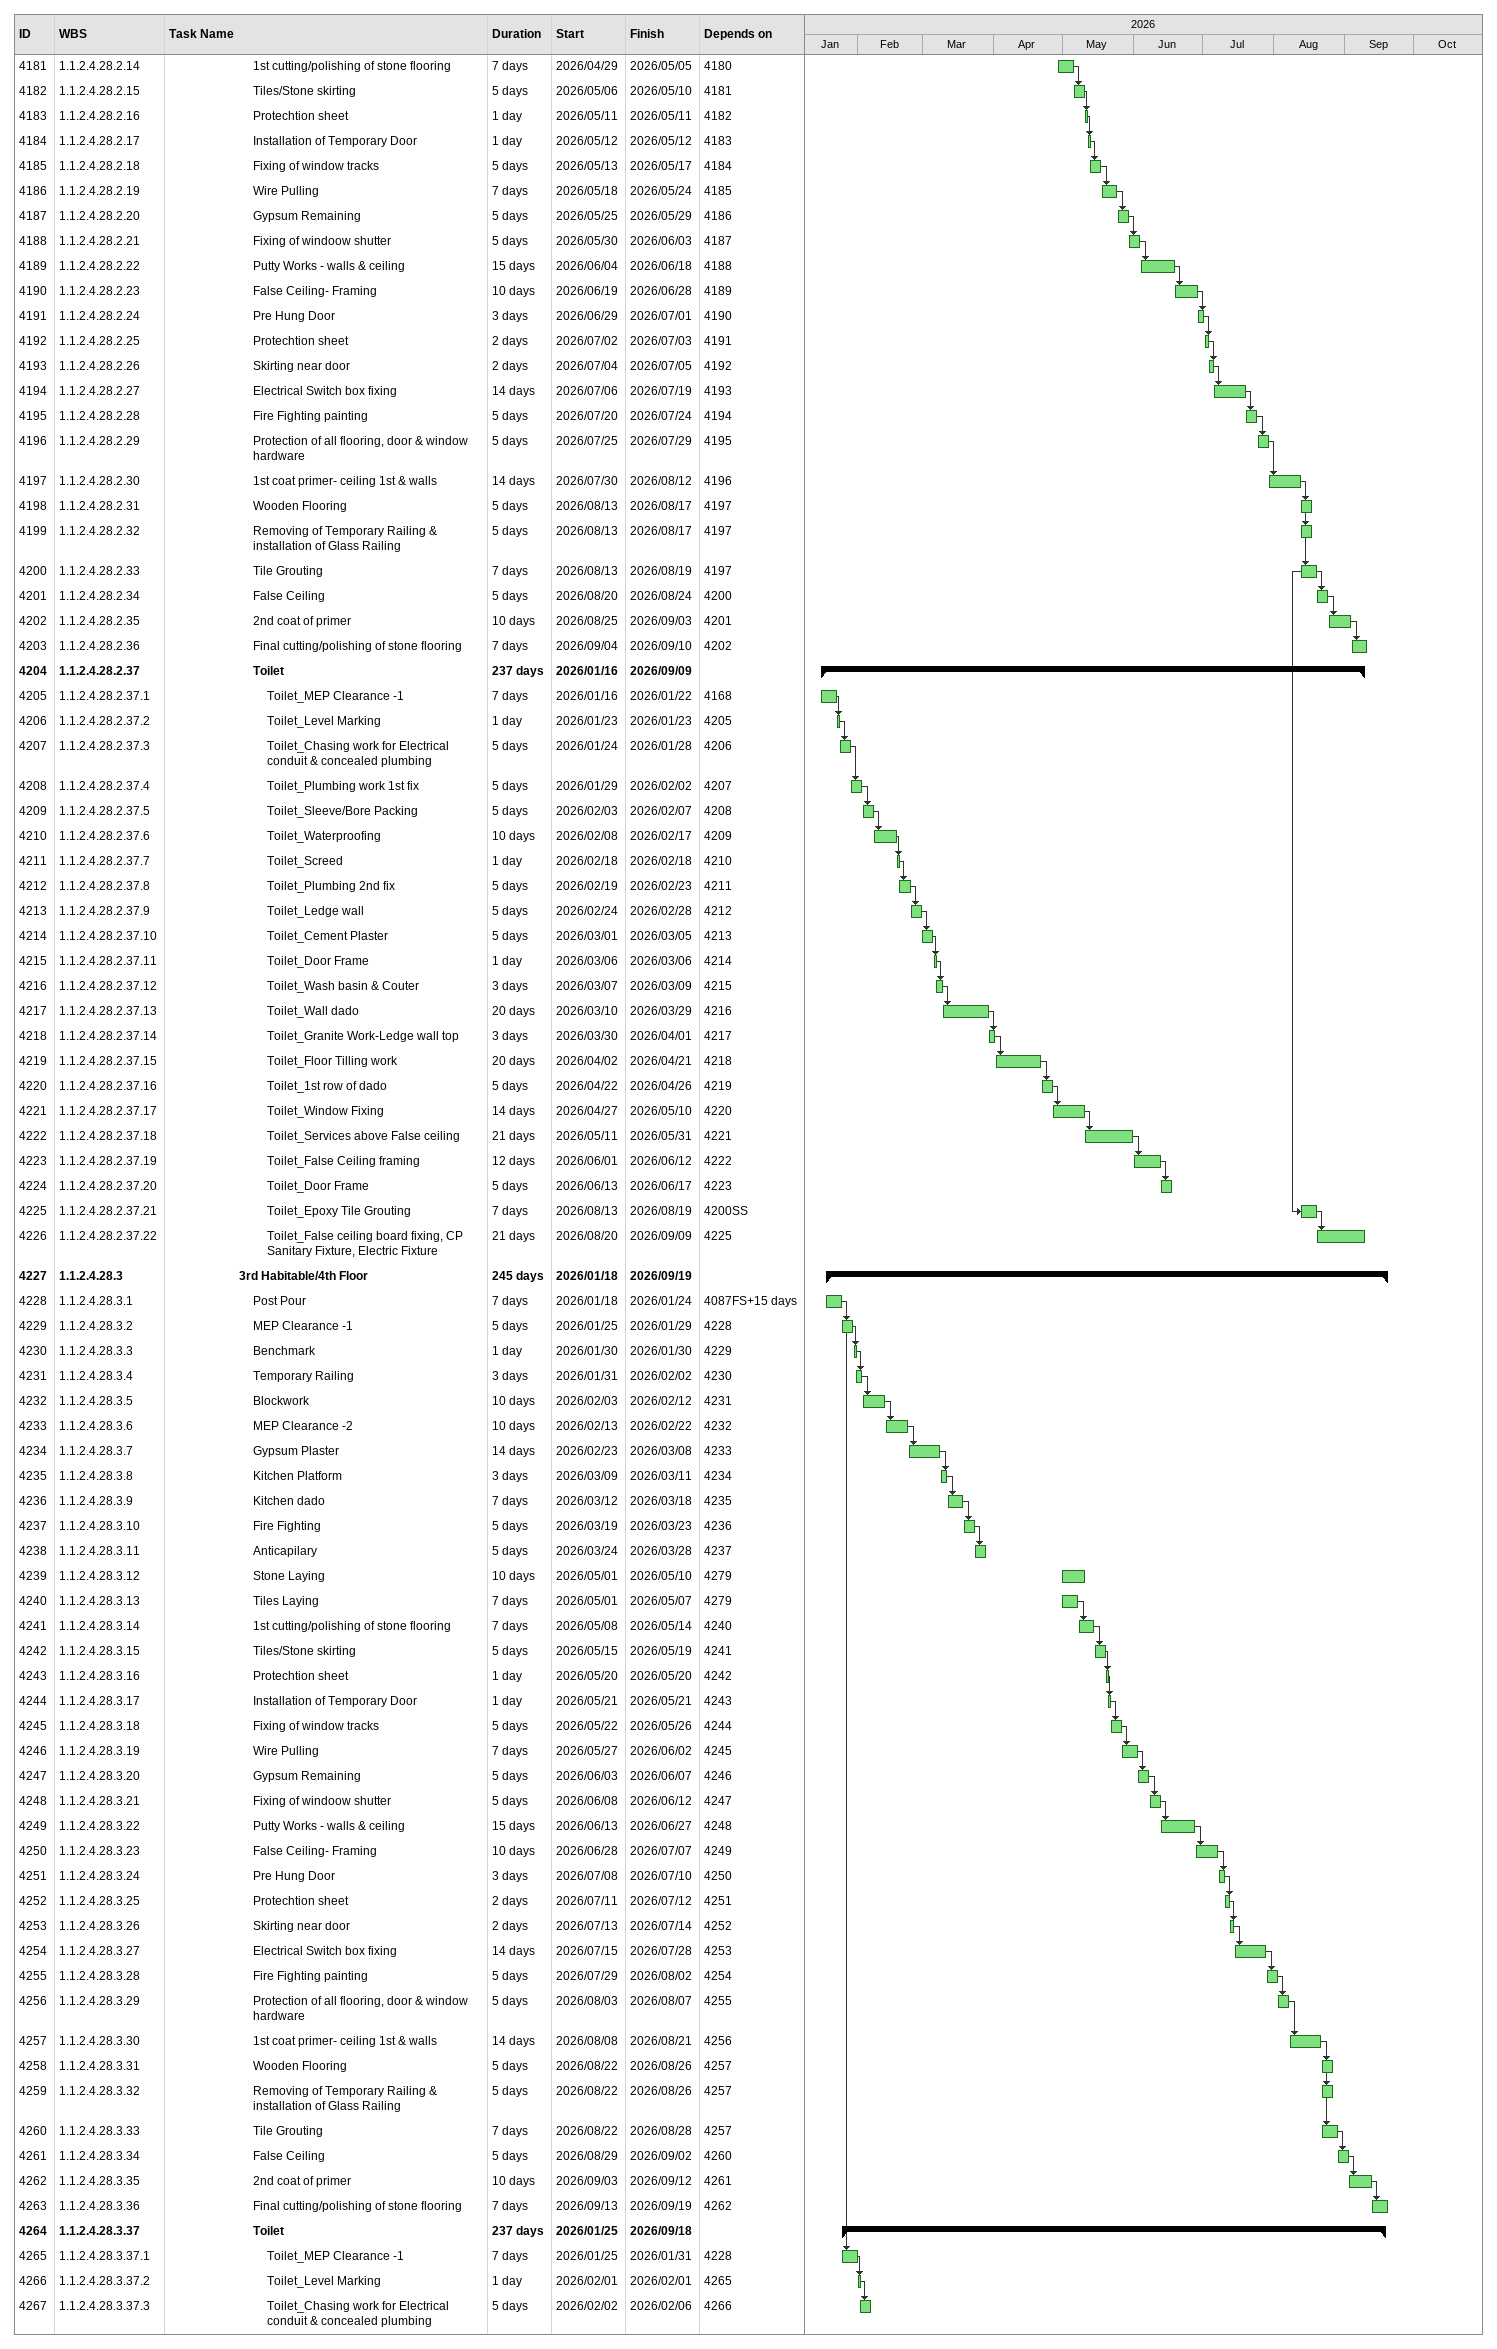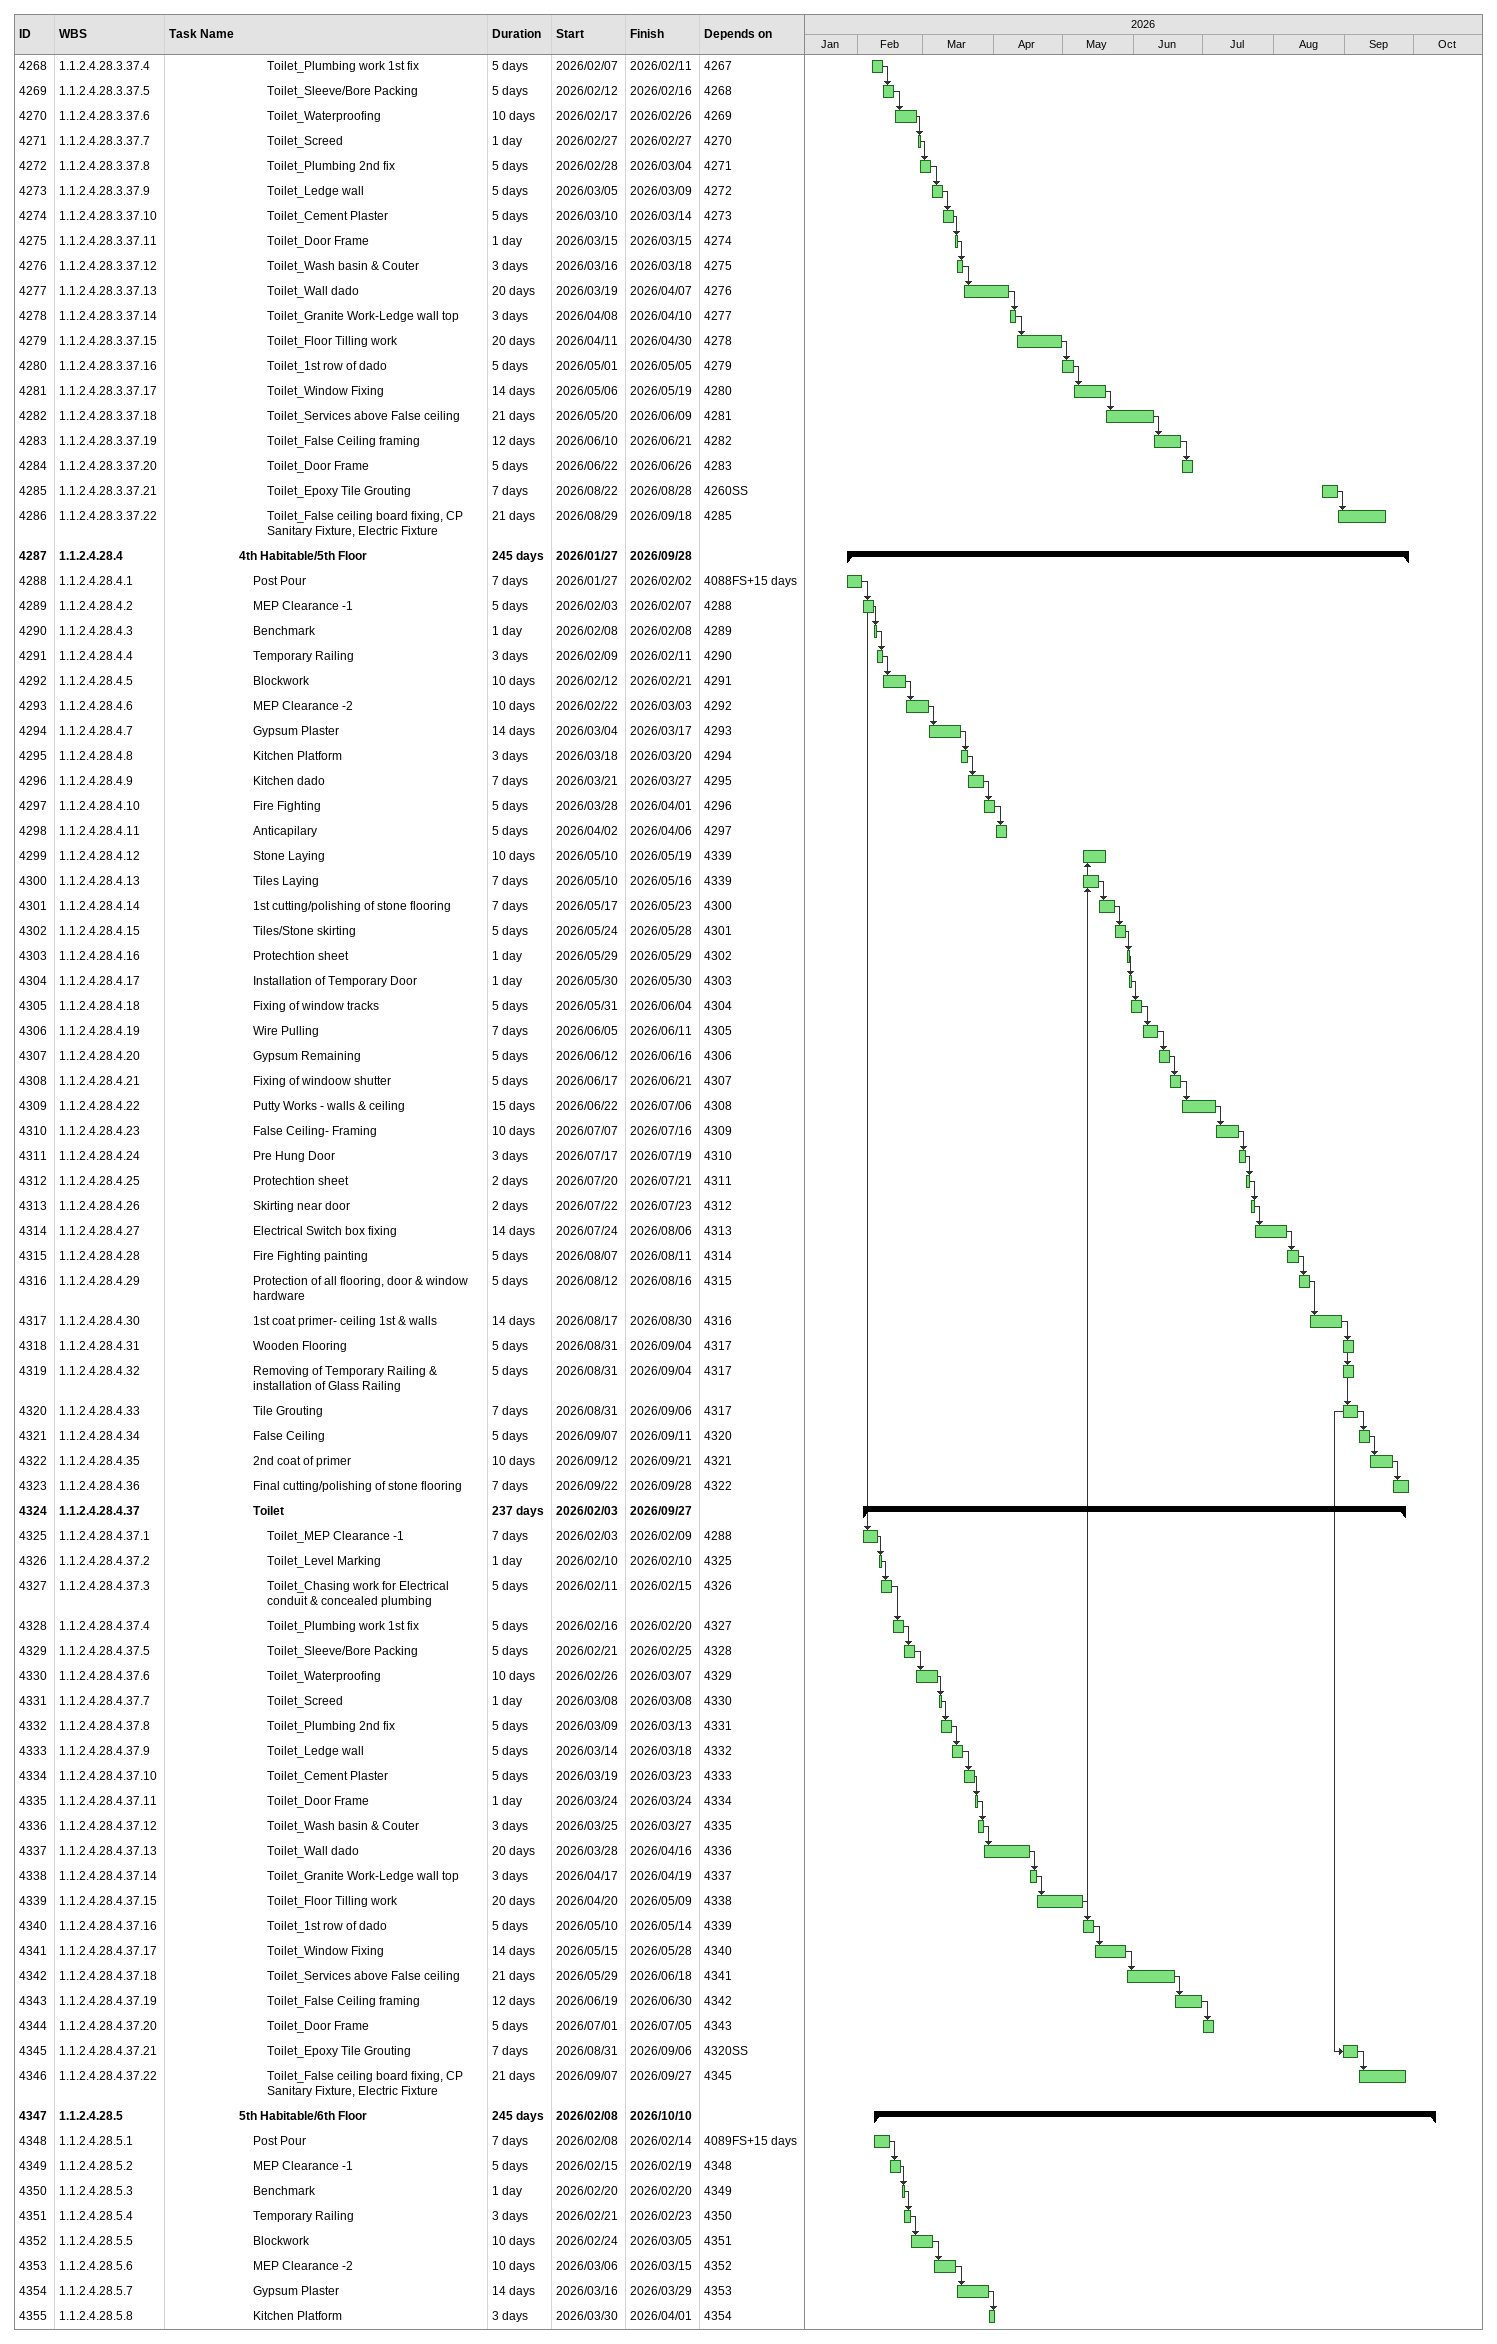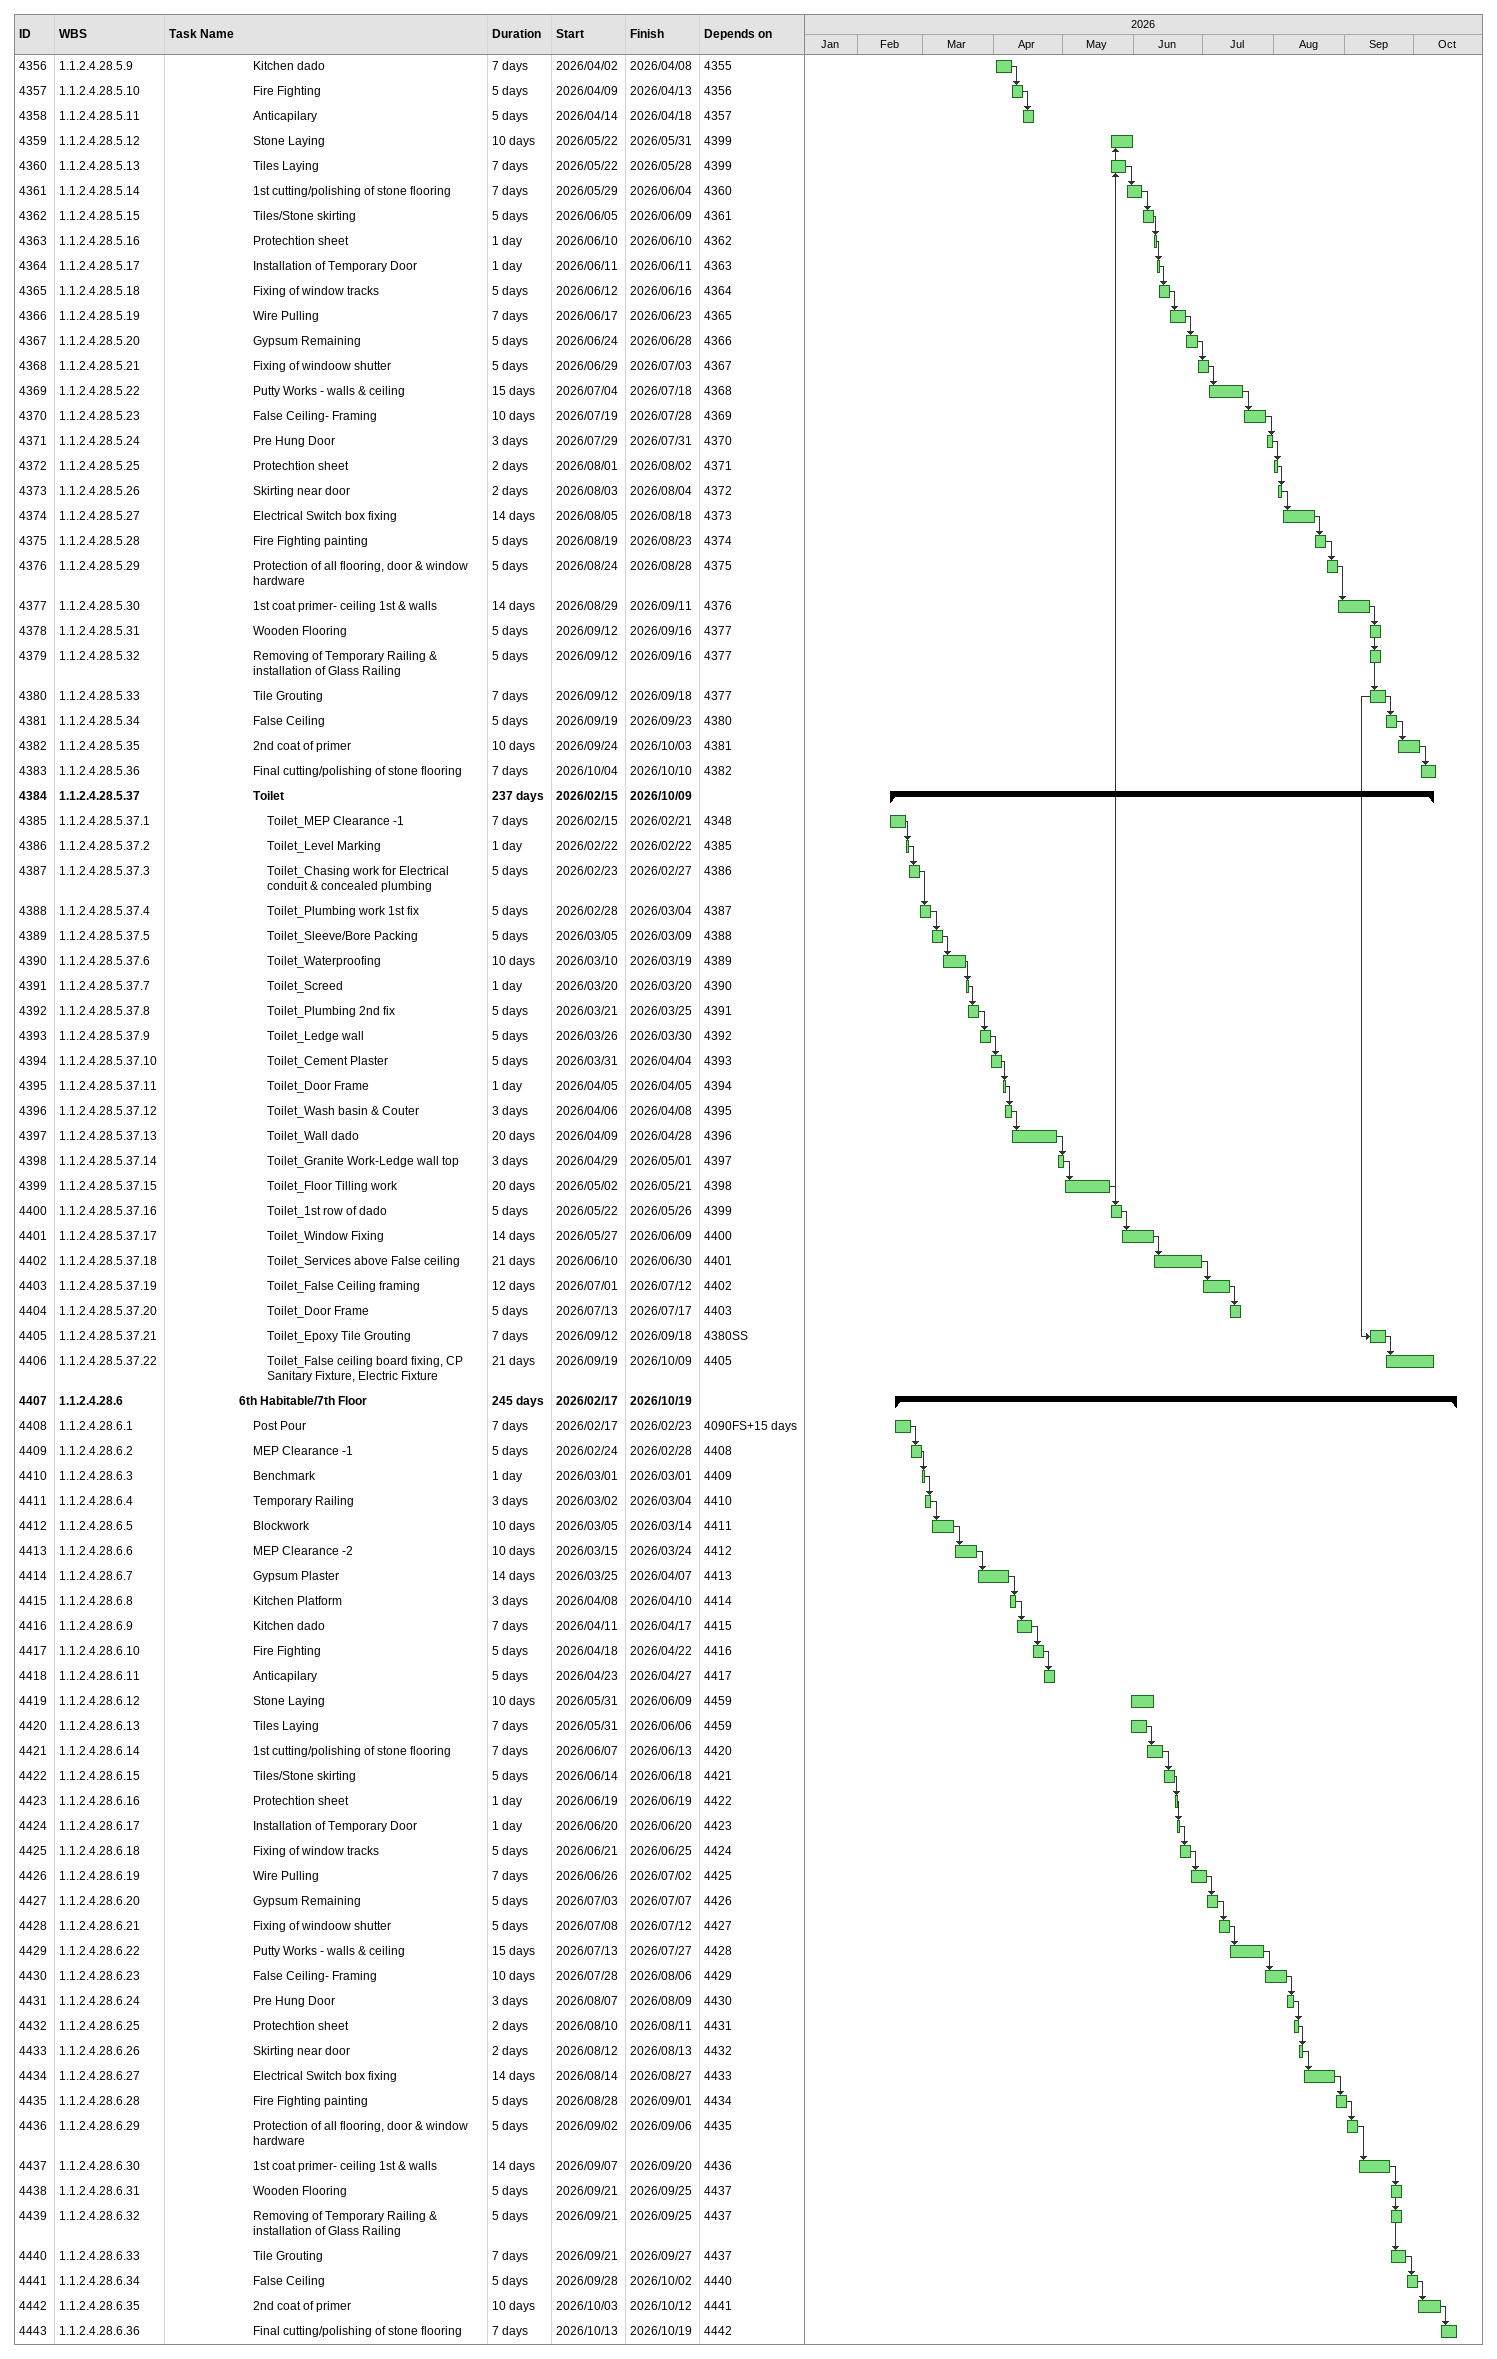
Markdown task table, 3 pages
| ID | WBS | Task | Duration | Start | Finish | Predecessors |
|---|---|---|---|---|---|---|
| 4181 | 1.1.2.4.28.2.14 | 1st cutting/polishing of stone flooring | 7d | 2026-04-29 | 2026-05-05 | 4180 |
| 4182 | 1.1.2.4.28.2.15 | Tiles/Stone skirting | 5d | 2026-05-06 | 2026-05-10 | 4181 |
| 4183 | 1.1.2.4.28.2.16 | Protechtion sheet | 1d | 2026-05-11 | 2026-05-11 | 4182 |
| 4184 | 1.1.2.4.28.2.17 | Installation of Temporary Door | 1d | 2026-05-12 | 2026-05-12 | 4183 |
| 4185 | 1.1.2.4.28.2.18 | Fixing of window tracks | 5d | 2026-05-13 | 2026-05-17 | 4184 |
| 4186 | 1.1.2.4.28.2.19 | Wire Pulling | 7d | 2026-05-18 | 2026-05-24 | 4185 |
| 4187 | 1.1.2.4.28.2.20 | Gypsum Remaining | 5d | 2026-05-25 | 2026-05-29 | 4186 |
| 4188 | 1.1.2.4.28.2.21 | Fixing of windoow shutter | 5d | 2026-05-30 | 2026-06-03 | 4187 |
| 4189 | 1.1.2.4.28.2.22 | Putty Works - walls & ceiling | 15d | 2026-06-04 | 2026-06-18 | 4188 |
| 4190 | 1.1.2.4.28.2.23 | False Ceiling- Framing | 10d | 2026-06-19 | 2026-06-28 | 4189 |
| 4191 | 1.1.2.4.28.2.24 | Pre Hung Door | 3d | 2026-06-29 | 2026-07-01 | 4190 |
| 4192 | 1.1.2.4.28.2.25 | Protechtion sheet | 2d | 2026-07-02 | 2026-07-03 | 4191 |
| 4193 | 1.1.2.4.28.2.26 | Skirting near door | 2d | 2026-07-04 | 2026-07-05 | 4192 |
| 4194 | 1.1.2.4.28.2.27 | Electrical Switch box fixing | 14d | 2026-07-06 | 2026-07-19 | 4193 |
| 4195 | 1.1.2.4.28.2.28 | Fire Fighting painting | 5d | 2026-07-20 | 2026-07-24 | 4194 |
| 4196 | 1.1.2.4.28.2.29 | Protection of all flooring, door & window hardware | 5d | 2026-07-25 | 2026-07-29 | 4195 |
| 4197 | 1.1.2.4.28.2.30 | 1st coat primer- ceiling 1st & walls | 14d | 2026-07-30 | 2026-08-12 | 4196 |
| 4198 | 1.1.2.4.28.2.31 | Wooden Flooring | 5d | 2026-08-13 | 2026-08-17 | 4197 |
| 4199 | 1.1.2.4.28.2.32 | Removing of Temporary Railing & installation of Glass Railing | 5d | 2026-08-13 | 2026-08-17 | 4197 |
| 4200 | 1.1.2.4.28.2.33 | Tile Grouting | 7d | 2026-08-13 | 2026-08-19 | 4197 |
| 4201 | 1.1.2.4.28.2.34 | False Ceiling | 5d | 2026-08-20 | 2026-08-24 | 4200 |
| 4202 | 1.1.2.4.28.2.35 | 2nd coat of primer | 10d | 2026-08-25 | 2026-09-03 | 4201 |
| 4203 | 1.1.2.4.28.2.36 | Final cutting/polishing of stone flooring | 7d | 2026-09-04 | 2026-09-10 | 4202 |
| 4204 | 1.1.2.4.28.2.37 | **Toilet** | 237d | 2026-01-16 | 2026-09-09 |  |
| 4205 | 1.1.2.4.28.2.37.1 | Toilet_MEP Clearance -1 | 7d | 2026-01-16 | 2026-01-22 | 4168 |
| 4206 | 1.1.2.4.28.2.37.2 | Toilet_Level Marking | 1d | 2026-01-23 | 2026-01-23 | 4205 |
| 4207 | 1.1.2.4.28.2.37.3 | Toilet_Chasing work for Electrical conduit & concealed plumbing | 5d | 2026-01-24 | 2026-01-28 | 4206 |
| 4208 | 1.1.2.4.28.2.37.4 | Toilet_Plumbing work 1st fix | 5d | 2026-01-29 | 2026-02-02 | 4207 |
| 4209 | 1.1.2.4.28.2.37.5 | Toilet_Sleeve/Bore Packing | 5d | 2026-02-03 | 2026-02-07 | 4208 |
| 4210 | 1.1.2.4.28.2.37.6 | Toilet_Waterproofing | 10d | 2026-02-08 | 2026-02-17 | 4209 |
| 4211 | 1.1.2.4.28.2.37.7 | Toilet_Screed | 1d | 2026-02-18 | 2026-02-18 | 4210 |
| 4212 | 1.1.2.4.28.2.37.8 | Toilet_Plumbing 2nd fix | 5d | 2026-02-19 | 2026-02-23 | 4211 |
| 4213 | 1.1.2.4.28.2.37.9 | Toilet_Ledge wall | 5d | 2026-02-24 | 2026-02-28 | 4212 |
| 4214 | 1.1.2.4.28.2.37.10 | Toilet_Cement Plaster | 5d | 2026-03-01 | 2026-03-05 | 4213 |
| 4215 | 1.1.2.4.28.2.37.11 | Toilet_Door Frame | 1d | 2026-03-06 | 2026-03-06 | 4214 |
| 4216 | 1.1.2.4.28.2.37.12 | Toilet_Wash basin & Couter | 3d | 2026-03-07 | 2026-03-09 | 4215 |
| 4217 | 1.1.2.4.28.2.37.13 | Toilet_Wall dado | 20d | 2026-03-10 | 2026-03-29 | 4216 |
| 4218 | 1.1.2.4.28.2.37.14 | Toilet_Granite Work-Ledge wall top | 3d | 2026-03-30 | 2026-04-01 | 4217 |
| 4219 | 1.1.2.4.28.2.37.15 | Toilet_Floor Tilling work | 20d | 2026-04-02 | 2026-04-21 | 4218 |
| 4220 | 1.1.2.4.28.2.37.16 | Toilet_1st row of dado | 5d | 2026-04-22 | 2026-04-26 | 4219 |
| 4221 | 1.1.2.4.28.2.37.17 | Toilet_Window Fixing | 14d | 2026-04-27 | 2026-05-10 | 4220 |
| 4222 | 1.1.2.4.28.2.37.18 | Toilet_Services above False ceiling | 21d | 2026-05-11 | 2026-05-31 | 4221 |
| 4223 | 1.1.2.4.28.2.37.19 | Toilet_False Ceiling framing | 12d | 2026-06-01 | 2026-06-12 | 4222 |
| 4224 | 1.1.2.4.28.2.37.20 | Toilet_Door Frame | 5d | 2026-06-13 | 2026-06-17 | 4223 |
| 4225 | 1.1.2.4.28.2.37.21 | Toilet_Epoxy Tile Grouting | 7d | 2026-08-13 | 2026-08-19 | 4200SS |
| 4226 | 1.1.2.4.28.2.37.22 | Toilet_False ceiling board fixing, CP Sanitary Fixture, Electric Fixture | 21d | 2026-08-20 | 2026-09-09 | 4225 |
| 4227 | 1.1.2.4.28.3 | **3rd Habitable/4th Floor** | 245d | 2026-01-18 | 2026-09-19 |  |
| 4228 | 1.1.2.4.28.3.1 | Post Pour | 7d | 2026-01-18 | 2026-01-24 | 4087FS+15d |
| 4229 | 1.1.2.4.28.3.2 | MEP Clearance -1 | 5d | 2026-01-25 | 2026-01-29 | 4228 |
| 4230 | 1.1.2.4.28.3.3 | Benchmark | 1d | 2026-01-30 | 2026-01-30 | 4229 |
| 4231 | 1.1.2.4.28.3.4 | Temporary Railing | 3d | 2026-01-31 | 2026-02-02 | 4230 |
| 4232 | 1.1.2.4.28.3.5 | Blockwork | 10d | 2026-02-03 | 2026-02-12 | 4231 |
| 4233 | 1.1.2.4.28.3.6 | MEP Clearance -2 | 10d | 2026-02-13 | 2026-02-22 | 4232 |
| 4234 | 1.1.2.4.28.3.7 | Gypsum Plaster | 14d | 2026-02-23 | 2026-03-08 | 4233 |
| 4235 | 1.1.2.4.28.3.8 | Kitchen Platform | 3d | 2026-03-09 | 2026-03-11 | 4234 |
| 4236 | 1.1.2.4.28.3.9 | Kitchen dado | 7d | 2026-03-12 | 2026-03-18 | 4235 |
| 4237 | 1.1.2.4.28.3.10 | Fire Fighting | 5d | 2026-03-19 | 2026-03-23 | 4236 |
| 4238 | 1.1.2.4.28.3.11 | Anticapilary | 5d | 2026-03-24 | 2026-03-28 | 4237 |
| 4239 | 1.1.2.4.28.3.12 | Stone Laying | 10d | 2026-05-01 | 2026-05-10 | 4279 |
| 4240 | 1.1.2.4.28.3.13 | Tiles Laying | 7d | 2026-05-01 | 2026-05-07 | 4279 |
| 4241 | 1.1.2.4.28.3.14 | 1st cutting/polishing of stone flooring | 7d | 2026-05-08 | 2026-05-14 | 4240 |
| 4242 | 1.1.2.4.28.3.15 | Tiles/Stone skirting | 5d | 2026-05-15 | 2026-05-19 | 4241 |
| 4243 | 1.1.2.4.28.3.16 | Protechtion sheet | 1d | 2026-05-20 | 2026-05-20 | 4242 |
| 4244 | 1.1.2.4.28.3.17 | Installation of Temporary Door | 1d | 2026-05-21 | 2026-05-21 | 4243 |
| 4245 | 1.1.2.4.28.3.18 | Fixing of window tracks | 5d | 2026-05-22 | 2026-05-26 | 4244 |
| 4246 | 1.1.2.4.28.3.19 | Wire Pulling | 7d | 2026-05-27 | 2026-06-02 | 4245 |
| 4247 | 1.1.2.4.28.3.20 | Gypsum Remaining | 5d | 2026-06-03 | 2026-06-07 | 4246 |
| 4248 | 1.1.2.4.28.3.21 | Fixing of windoow shutter | 5d | 2026-06-08 | 2026-06-12 | 4247 |
| 4249 | 1.1.2.4.28.3.22 | Putty Works - walls & ceiling | 15d | 2026-06-13 | 2026-06-27 | 4248 |
| 4250 | 1.1.2.4.28.3.23 | False Ceiling- Framing | 10d | 2026-06-28 | 2026-07-07 | 4249 |
| 4251 | 1.1.2.4.28.3.24 | Pre Hung Door | 3d | 2026-07-08 | 2026-07-10 | 4250 |
| 4252 | 1.1.2.4.28.3.25 | Protechtion sheet | 2d | 2026-07-11 | 2026-07-12 | 4251 |
| 4253 | 1.1.2.4.28.3.26 | Skirting near door | 2d | 2026-07-13 | 2026-07-14 | 4252 |
| 4254 | 1.1.2.4.28.3.27 | Electrical Switch box fixing | 14d | 2026-07-15 | 2026-07-28 | 4253 |
| 4255 | 1.1.2.4.28.3.28 | Fire Fighting painting | 5d | 2026-07-29 | 2026-08-02 | 4254 |
| 4256 | 1.1.2.4.28.3.29 | Protection of all flooring, door & window hardware | 5d | 2026-08-03 | 2026-08-07 | 4255 |
| 4257 | 1.1.2.4.28.3.30 | 1st coat primer- ceiling 1st & walls | 14d | 2026-08-08 | 2026-08-21 | 4256 |
| 4258 | 1.1.2.4.28.3.31 | Wooden Flooring | 5d | 2026-08-22 | 2026-08-26 | 4257 |
| 4259 | 1.1.2.4.28.3.32 | Removing of Temporary Railing & installation of Glass Railing | 5d | 2026-08-22 | 2026-08-26 | 4257 |
| 4260 | 1.1.2.4.28.3.33 | Tile Grouting | 7d | 2026-08-22 | 2026-08-28 | 4257 |
| 4261 | 1.1.2.4.28.3.34 | False Ceiling | 5d | 2026-08-29 | 2026-09-02 | 4260 |
| 4262 | 1.1.2.4.28.3.35 | 2nd coat of primer | 10d | 2026-09-03 | 2026-09-12 | 4261 |
| 4263 | 1.1.2.4.28.3.36 | Final cutting/polishing of stone flooring | 7d | 2026-09-13 | 2026-09-19 | 4262 |
| 4264 | 1.1.2.4.28.3.37 | **Toilet** | 237d | 2026-01-25 | 2026-09-18 |  |
| 4265 | 1.1.2.4.28.3.37.1 | Toilet_MEP Clearance -1 | 7d | 2026-01-25 | 2026-01-31 | 4228 |
| 4266 | 1.1.2.4.28.3.37.2 | Toilet_Level Marking | 1d | 2026-02-01 | 2026-02-01 | 4265 |
| 4267 | 1.1.2.4.28.3.37.3 | Toilet_Chasing work for Electrical conduit & concealed plumbing | 5d | 2026-02-02 | 2026-02-06 | 4266 |
| 4268 | 1.1.2.4.28.3.37.4 | Toilet_Plumbing work 1st fix | 5d | 2026-02-07 | 2026-02-11 | 4267 |
| 4269 | 1.1.2.4.28.3.37.5 | Toilet_Sleeve/Bore Packing | 5d | 2026-02-12 | 2026-02-16 | 4268 |
| 4270 | 1.1.2.4.28.3.37.6 | Toilet_Waterproofing | 10d | 2026-02-17 | 2026-02-26 | 4269 |
| 4271 | 1.1.2.4.28.3.37.7 | Toilet_Screed | 1d | 2026-02-27 | 2026-02-27 | 4270 |
| 4272 | 1.1.2.4.28.3.37.8 | Toilet_Plumbing 2nd fix | 5d | 2026-02-28 | 2026-03-04 | 4271 |
| 4273 | 1.1.2.4.28.3.37.9 | Toilet_Ledge wall | 5d | 2026-03-05 | 2026-03-09 | 4272 |
| 4274 | 1.1.2.4.28.3.37.10 | Toilet_Cement Plaster | 5d | 2026-03-10 | 2026-03-14 | 4273 |
| 4275 | 1.1.2.4.28.3.37.11 | Toilet_Door Frame | 1d | 2026-03-15 | 2026-03-15 | 4274 |
| 4276 | 1.1.2.4.28.3.37.12 | Toilet_Wash basin & Couter | 3d | 2026-03-16 | 2026-03-18 | 4275 |
| 4277 | 1.1.2.4.28.3.37.13 | Toilet_Wall dado | 20d | 2026-03-19 | 2026-04-07 | 4276 |
| 4278 | 1.1.2.4.28.3.37.14 | Toilet_Granite Work-Ledge wall top | 3d | 2026-04-08 | 2026-04-10 | 4277 |
| 4279 | 1.1.2.4.28.3.37.15 | Toilet_Floor Tilling work | 20d | 2026-04-11 | 2026-04-30 | 4278 |
| 4280 | 1.1.2.4.28.3.37.16 | Toilet_1st row of dado | 5d | 2026-05-01 | 2026-05-05 | 4279 |
| 4281 | 1.1.2.4.28.3.37.17 | Toilet_Window Fixing | 14d | 2026-05-06 | 2026-05-19 | 4280 |
| 4282 | 1.1.2.4.28.3.37.18 | Toilet_Services above False ceiling | 21d | 2026-05-20 | 2026-06-09 | 4281 |
| 4283 | 1.1.2.4.28.3.37.19 | Toilet_False Ceiling framing | 12d | 2026-06-10 | 2026-06-21 | 4282 |
| 4284 | 1.1.2.4.28.3.37.20 | Toilet_Door Frame | 5d | 2026-06-22 | 2026-06-26 | 4283 |
| 4285 | 1.1.2.4.28.3.37.21 | Toilet_Epoxy Tile Grouting | 7d | 2026-08-22 | 2026-08-28 | 4260SS |
| 4286 | 1.1.2.4.28.3.37.22 | Toilet_False ceiling board fixing, CP Sanitary Fixture, Electric Fixture | 21d | 2026-08-29 | 2026-09-18 | 4285 |
| 4287 | 1.1.2.4.28.4 | **4th Habitable/5th Floor** | 245d | 2026-01-27 | 2026-09-28 |  |
| 4288 | 1.1.2.4.28.4.1 | Post Pour | 7d | 2026-01-27 | 2026-02-02 | 4088FS+15d |
| 4289 | 1.1.2.4.28.4.2 | MEP Clearance -1 | 5d | 2026-02-03 | 2026-02-07 | 4288 |
| 4290 | 1.1.2.4.28.4.3 | Benchmark | 1d | 2026-02-08 | 2026-02-08 | 4289 |
| 4291 | 1.1.2.4.28.4.4 | Temporary Railing | 3d | 2026-02-09 | 2026-02-11 | 4290 |
| 4292 | 1.1.2.4.28.4.5 | Blockwork | 10d | 2026-02-12 | 2026-02-21 | 4291 |
| 4293 | 1.1.2.4.28.4.6 | MEP Clearance -2 | 10d | 2026-02-22 | 2026-03-03 | 4292 |
| 4294 | 1.1.2.4.28.4.7 | Gypsum Plaster | 14d | 2026-03-04 | 2026-03-17 | 4293 |
| 4295 | 1.1.2.4.28.4.8 | Kitchen Platform | 3d | 2026-03-18 | 2026-03-20 | 4294 |
| 4296 | 1.1.2.4.28.4.9 | Kitchen dado | 7d | 2026-03-21 | 2026-03-27 | 4295 |
| 4297 | 1.1.2.4.28.4.10 | Fire Fighting | 5d | 2026-03-28 | 2026-04-01 | 4296 |
| 4298 | 1.1.2.4.28.4.11 | Anticapilary | 5d | 2026-04-02 | 2026-04-06 | 4297 |
| 4299 | 1.1.2.4.28.4.12 | Stone Laying | 10d | 2026-05-10 | 2026-05-19 | 4339 |
| 4300 | 1.1.2.4.28.4.13 | Tiles Laying | 7d | 2026-05-10 | 2026-05-16 | 4339 |
| 4301 | 1.1.2.4.28.4.14 | 1st cutting/polishing of stone flooring | 7d | 2026-05-17 | 2026-05-23 | 4300 |
| 4302 | 1.1.2.4.28.4.15 | Tiles/Stone skirting | 5d | 2026-05-24 | 2026-05-28 | 4301 |
| 4303 | 1.1.2.4.28.4.16 | Protechtion sheet | 1d | 2026-05-29 | 2026-05-29 | 4302 |
| 4304 | 1.1.2.4.28.4.17 | Installation of Temporary Door | 1d | 2026-05-30 | 2026-05-30 | 4303 |
| 4305 | 1.1.2.4.28.4.18 | Fixing of window tracks | 5d | 2026-05-31 | 2026-06-04 | 4304 |
| 4306 | 1.1.2.4.28.4.19 | Wire Pulling | 7d | 2026-06-05 | 2026-06-11 | 4305 |
| 4307 | 1.1.2.4.28.4.20 | Gypsum Remaining | 5d | 2026-06-12 | 2026-06-16 | 4306 |
| 4308 | 1.1.2.4.28.4.21 | Fixing of windoow shutter | 5d | 2026-06-17 | 2026-06-21 | 4307 |
| 4309 | 1.1.2.4.28.4.22 | Putty Works - walls & ceiling | 15d | 2026-06-22 | 2026-07-06 | 4308 |
| 4310 | 1.1.2.4.28.4.23 | False Ceiling- Framing | 10d | 2026-07-07 | 2026-07-16 | 4309 |
| 4311 | 1.1.2.4.28.4.24 | Pre Hung Door | 3d | 2026-07-17 | 2026-07-19 | 4310 |
| 4312 | 1.1.2.4.28.4.25 | Protechtion sheet | 2d | 2026-07-20 | 2026-07-21 | 4311 |
| 4313 | 1.1.2.4.28.4.26 | Skirting near door | 2d | 2026-07-22 | 2026-07-23 | 4312 |
| 4314 | 1.1.2.4.28.4.27 | Electrical Switch box fixing | 14d | 2026-07-24 | 2026-08-06 | 4313 |
| 4315 | 1.1.2.4.28.4.28 | Fire Fighting painting | 5d | 2026-08-07 | 2026-08-11 | 4314 |
| 4316 | 1.1.2.4.28.4.29 | Protection of all flooring, door & window hardware | 5d | 2026-08-12 | 2026-08-16 | 4315 |
| 4317 | 1.1.2.4.28.4.30 | 1st coat primer- ceiling 1st & walls | 14d | 2026-08-17 | 2026-08-30 | 4316 |
| 4318 | 1.1.2.4.28.4.31 | Wooden Flooring | 5d | 2026-08-31 | 2026-09-04 | 4317 |
| 4319 | 1.1.2.4.28.4.32 | Removing of Temporary Railing & installation of Glass Railing | 5d | 2026-08-31 | 2026-09-04 | 4317 |
| 4320 | 1.1.2.4.28.4.33 | Tile Grouting | 7d | 2026-08-31 | 2026-09-06 | 4317 |
| 4321 | 1.1.2.4.28.4.34 | False Ceiling | 5d | 2026-09-07 | 2026-09-11 | 4320 |
| 4322 | 1.1.2.4.28.4.35 | 2nd coat of primer | 10d | 2026-09-12 | 2026-09-21 | 4321 |
| 4323 | 1.1.2.4.28.4.36 | Final cutting/polishing of stone flooring | 7d | 2026-09-22 | 2026-09-28 | 4322 |
| 4324 | 1.1.2.4.28.4.37 | **Toilet** | 237d | 2026-02-03 | 2026-09-27 |  |
| 4325 | 1.1.2.4.28.4.37.1 | Toilet_MEP Clearance -1 | 7d | 2026-02-03 | 2026-02-09 | 4288 |
| 4326 | 1.1.2.4.28.4.37.2 | Toilet_Level Marking | 1d | 2026-02-10 | 2026-02-10 | 4325 |
| 4327 | 1.1.2.4.28.4.37.3 | Toilet_Chasing work for Electrical conduit & concealed plumbing | 5d | 2026-02-11 | 2026-02-15 | 4326 |
| 4328 | 1.1.2.4.28.4.37.4 | Toilet_Plumbing work 1st fix | 5d | 2026-02-16 | 2026-02-20 | 4327 |
| 4329 | 1.1.2.4.28.4.37.5 | Toilet_Sleeve/Bore Packing | 5d | 2026-02-21 | 2026-02-25 | 4328 |
| 4330 | 1.1.2.4.28.4.37.6 | Toilet_Waterproofing | 10d | 2026-02-26 | 2026-03-07 | 4329 |
| 4331 | 1.1.2.4.28.4.37.7 | Toilet_Screed | 1d | 2026-03-08 | 2026-03-08 | 4330 |
| 4332 | 1.1.2.4.28.4.37.8 | Toilet_Plumbing 2nd fix | 5d | 2026-03-09 | 2026-03-13 | 4331 |
| 4333 | 1.1.2.4.28.4.37.9 | Toilet_Ledge wall | 5d | 2026-03-14 | 2026-03-18 | 4332 |
| 4334 | 1.1.2.4.28.4.37.10 | Toilet_Cement Plaster | 5d | 2026-03-19 | 2026-03-23 | 4333 |
| 4335 | 1.1.2.4.28.4.37.11 | Toilet_Door Frame | 1d | 2026-03-24 | 2026-03-24 | 4334 |
| 4336 | 1.1.2.4.28.4.37.12 | Toilet_Wash basin & Couter | 3d | 2026-03-25 | 2026-03-27 | 4335 |
| 4337 | 1.1.2.4.28.4.37.13 | Toilet_Wall dado | 20d | 2026-03-28 | 2026-04-16 | 4336 |
| 4338 | 1.1.2.4.28.4.37.14 | Toilet_Granite Work-Ledge wall top | 3d | 2026-04-17 | 2026-04-19 | 4337 |
| 4339 | 1.1.2.4.28.4.37.15 | Toilet_Floor Tilling work | 20d | 2026-04-20 | 2026-05-09 | 4338 |
| 4340 | 1.1.2.4.28.4.37.16 | Toilet_1st row of dado | 5d | 2026-05-10 | 2026-05-14 | 4339 |
| 4341 | 1.1.2.4.28.4.37.17 | Toilet_Window Fixing | 14d | 2026-05-15 | 2026-05-28 | 4340 |
| 4342 | 1.1.2.4.28.4.37.18 | Toilet_Services above False ceiling | 21d | 2026-05-29 | 2026-06-18 | 4341 |
| 4343 | 1.1.2.4.28.4.37.19 | Toilet_False Ceiling framing | 12d | 2026-06-19 | 2026-06-30 | 4342 |
| 4344 | 1.1.2.4.28.4.37.20 | Toilet_Door Frame | 5d | 2026-07-01 | 2026-07-05 | 4343 |
| 4345 | 1.1.2.4.28.4.37.21 | Toilet_Epoxy Tile Grouting | 7d | 2026-08-31 | 2026-09-06 | 4320SS |
| 4346 | 1.1.2.4.28.4.37.22 | Toilet_False ceiling board fixing, CP Sanitary Fixture, Electric Fixture | 21d | 2026-09-07 | 2026-09-27 | 4345 |
| 4347 | 1.1.2.4.28.5 | **5th Habitable/6th Floor** | 245d | 2026-02-08 | 2026-10-10 |  |
| 4348 | 1.1.2.4.28.5.1 | Post Pour | 7d | 2026-02-08 | 2026-02-14 | 4089FS+15d |
| 4349 | 1.1.2.4.28.5.2 | MEP Clearance -1 | 5d | 2026-02-15 | 2026-02-19 | 4348 |
| 4350 | 1.1.2.4.28.5.3 | Benchmark | 1d | 2026-02-20 | 2026-02-20 | 4349 |
| 4351 | 1.1.2.4.28.5.4 | Temporary Railing | 3d | 2026-02-21 | 2026-02-23 | 4350 |
| 4352 | 1.1.2.4.28.5.5 | Blockwork | 10d | 2026-02-24 | 2026-03-05 | 4351 |
| 4353 | 1.1.2.4.28.5.6 | MEP Clearance -2 | 10d | 2026-03-06 | 2026-03-15 | 4352 |
| 4354 | 1.1.2.4.28.5.7 | Gypsum Plaster | 14d | 2026-03-16 | 2026-03-29 | 4353 |
| 4355 | 1.1.2.4.28.5.8 | Kitchen Platform | 3d | 2026-03-30 | 2026-04-01 | 4354 |
| 4356 | 1.1.2.4.28.5.9 | Kitchen dado | 7d | 2026-04-02 | 2026-04-08 | 4355 |
| 4357 | 1.1.2.4.28.5.10 | Fire Fighting | 5d | 2026-04-09 | 2026-04-13 | 4356 |
| 4358 | 1.1.2.4.28.5.11 | Anticapilary | 5d | 2026-04-14 | 2026-04-18 | 4357 |
| 4359 | 1.1.2.4.28.5.12 | Stone Laying | 10d | 2026-05-22 | 2026-05-31 | 4399 |
| 4360 | 1.1.2.4.28.5.13 | Tiles Laying | 7d | 2026-05-22 | 2026-05-28 | 4399 |
| 4361 | 1.1.2.4.28.5.14 | 1st cutting/polishing of stone flooring | 7d | 2026-05-29 | 2026-06-04 | 4360 |
| 4362 | 1.1.2.4.28.5.15 | Tiles/Stone skirting | 5d | 2026-06-05 | 2026-06-09 | 4361 |
| 4363 | 1.1.2.4.28.5.16 | Protechtion sheet | 1d | 2026-06-10 | 2026-06-10 | 4362 |
| 4364 | 1.1.2.4.28.5.17 | Installation of Temporary Door | 1d | 2026-06-11 | 2026-06-11 | 4363 |
| 4365 | 1.1.2.4.28.5.18 | Fixing of window tracks | 5d | 2026-06-12 | 2026-06-16 | 4364 |
| 4366 | 1.1.2.4.28.5.19 | Wire Pulling | 7d | 2026-06-17 | 2026-06-23 | 4365 |
| 4367 | 1.1.2.4.28.5.20 | Gypsum Remaining | 5d | 2026-06-24 | 2026-06-28 | 4366 |
| 4368 | 1.1.2.4.28.5.21 | Fixing of windoow shutter | 5d | 2026-06-29 | 2026-07-03 | 4367 |
| 4369 | 1.1.2.4.28.5.22 | Putty Works - walls & ceiling | 15d | 2026-07-04 | 2026-07-18 | 4368 |
| 4370 | 1.1.2.4.28.5.23 | False Ceiling- Framing | 10d | 2026-07-19 | 2026-07-28 | 4369 |
| 4371 | 1.1.2.4.28.5.24 | Pre Hung Door | 3d | 2026-07-29 | 2026-07-31 | 4370 |
| 4372 | 1.1.2.4.28.5.25 | Protechtion sheet | 2d | 2026-08-01 | 2026-08-02 | 4371 |
| 4373 | 1.1.2.4.28.5.26 | Skirting near door | 2d | 2026-08-03 | 2026-08-04 | 4372 |
| 4374 | 1.1.2.4.28.5.27 | Electrical Switch box fixing | 14d | 2026-08-05 | 2026-08-18 | 4373 |
| 4375 | 1.1.2.4.28.5.28 | Fire Fighting painting | 5d | 2026-08-19 | 2026-08-23 | 4374 |
| 4376 | 1.1.2.4.28.5.29 | Protection of all flooring, door & window hardware | 5d | 2026-08-24 | 2026-08-28 | 4375 |
| 4377 | 1.1.2.4.28.5.30 | 1st coat primer- ceiling 1st & walls | 14d | 2026-08-29 | 2026-09-11 | 4376 |
| 4378 | 1.1.2.4.28.5.31 | Wooden Flooring | 5d | 2026-09-12 | 2026-09-16 | 4377 |
| 4379 | 1.1.2.4.28.5.32 | Removing of Temporary Railing & installation of Glass Railing | 5d | 2026-09-12 | 2026-09-16 | 4377 |
| 4380 | 1.1.2.4.28.5.33 | Tile Grouting | 7d | 2026-09-12 | 2026-09-18 | 4377 |
| 4381 | 1.1.2.4.28.5.34 | False Ceiling | 5d | 2026-09-19 | 2026-09-23 | 4380 |
| 4382 | 1.1.2.4.28.5.35 | 2nd coat of primer | 10d | 2026-09-24 | 2026-10-03 | 4381 |
| 4383 | 1.1.2.4.28.5.36 | Final cutting/polishing of stone flooring | 7d | 2026-10-04 | 2026-10-10 | 4382 |
| 4384 | 1.1.2.4.28.5.37 | **Toilet** | 237d | 2026-02-15 | 2026-10-09 |  |
| 4385 | 1.1.2.4.28.5.37.1 | Toilet_MEP Clearance -1 | 7d | 2026-02-15 | 2026-02-21 | 4348 |
| 4386 | 1.1.2.4.28.5.37.2 | Toilet_Level Marking | 1d | 2026-02-22 | 2026-02-22 | 4385 |
| 4387 | 1.1.2.4.28.5.37.3 | Toilet_Chasing work for Electrical conduit & concealed plumbing | 5d | 2026-02-23 | 2026-02-27 | 4386 |
| 4388 | 1.1.2.4.28.5.37.4 | Toilet_Plumbing work 1st fix | 5d | 2026-02-28 | 2026-03-04 | 4387 |
| 4389 | 1.1.2.4.28.5.37.5 | Toilet_Sleeve/Bore Packing | 5d | 2026-03-05 | 2026-03-09 | 4388 |
| 4390 | 1.1.2.4.28.5.37.6 | Toilet_Waterproofing | 10d | 2026-03-10 | 2026-03-19 | 4389 |
| 4391 | 1.1.2.4.28.5.37.7 | Toilet_Screed | 1d | 2026-03-20 | 2026-03-20 | 4390 |
| 4392 | 1.1.2.4.28.5.37.8 | Toilet_Plumbing 2nd fix | 5d | 2026-03-21 | 2026-03-25 | 4391 |
| 4393 | 1.1.2.4.28.5.37.9 | Toilet_Ledge wall | 5d | 2026-03-26 | 2026-03-30 | 4392 |
| 4394 | 1.1.2.4.28.5.37.10 | Toilet_Cement Plaster | 5d | 2026-03-31 | 2026-04-04 | 4393 |
| 4395 | 1.1.2.4.28.5.37.11 | Toilet_Door Frame | 1d | 2026-04-05 | 2026-04-05 | 4394 |
| 4396 | 1.1.2.4.28.5.37.12 | Toilet_Wash basin & Couter | 3d | 2026-04-06 | 2026-04-08 | 4395 |
| 4397 | 1.1.2.4.28.5.37.13 | Toilet_Wall dado | 20d | 2026-04-09 | 2026-04-28 | 4396 |
| 4398 | 1.1.2.4.28.5.37.14 | Toilet_Granite Work-Ledge wall top | 3d | 2026-04-29 | 2026-05-01 | 4397 |
| 4399 | 1.1.2.4.28.5.37.15 | Toilet_Floor Tilling work | 20d | 2026-05-02 | 2026-05-21 | 4398 |
| 4400 | 1.1.2.4.28.5.37.16 | Toilet_1st row of dado | 5d | 2026-05-22 | 2026-05-26 | 4399 |
| 4401 | 1.1.2.4.28.5.37.17 | Toilet_Window Fixing | 14d | 2026-05-27 | 2026-06-09 | 4400 |
| 4402 | 1.1.2.4.28.5.37.18 | Toilet_Services above False ceiling | 21d | 2026-06-10 | 2026-06-30 | 4401 |
| 4403 | 1.1.2.4.28.5.37.19 | Toilet_False Ceiling framing | 12d | 2026-07-01 | 2026-07-12 | 4402 |
| 4404 | 1.1.2.4.28.5.37.20 | Toilet_Door Frame | 5d | 2026-07-13 | 2026-07-17 | 4403 |
| 4405 | 1.1.2.4.28.5.37.21 | Toilet_Epoxy Tile Grouting | 7d | 2026-09-12 | 2026-09-18 | 4380SS |
| 4406 | 1.1.2.4.28.5.37.22 | Toilet_False ceiling board fixing, CP Sanitary Fixture, Electric Fixture | 21d | 2026-09-19 | 2026-10-09 | 4405 |
| 4407 | 1.1.2.4.28.6 | **6th Habitable/7th Floor** | 245d | 2026-02-17 | 2026-10-19 |  |
| 4408 | 1.1.2.4.28.6.1 | Post Pour | 7d | 2026-02-17 | 2026-02-23 | 4090FS+15d |
| 4409 | 1.1.2.4.28.6.2 | MEP Clearance -1 | 5d | 2026-02-24 | 2026-02-28 | 4408 |
| 4410 | 1.1.2.4.28.6.3 | Benchmark | 1d | 2026-03-01 | 2026-03-01 | 4409 |
| 4411 | 1.1.2.4.28.6.4 | Temporary Railing | 3d | 2026-03-02 | 2026-03-04 | 4410 |
| 4412 | 1.1.2.4.28.6.5 | Blockwork | 10d | 2026-03-05 | 2026-03-14 | 4411 |
| 4413 | 1.1.2.4.28.6.6 | MEP Clearance -2 | 10d | 2026-03-15 | 2026-03-24 | 4412 |
| 4414 | 1.1.2.4.28.6.7 | Gypsum Plaster | 14d | 2026-03-25 | 2026-04-07 | 4413 |
| 4415 | 1.1.2.4.28.6.8 | Kitchen Platform | 3d | 2026-04-08 | 2026-04-10 | 4414 |
| 4416 | 1.1.2.4.28.6.9 | Kitchen dado | 7d | 2026-04-11 | 2026-04-17 | 4415 |
| 4417 | 1.1.2.4.28.6.10 | Fire Fighting | 5d | 2026-04-18 | 2026-04-22 | 4416 |
| 4418 | 1.1.2.4.28.6.11 | Anticapilary | 5d | 2026-04-23 | 2026-04-27 | 4417 |
| 4419 | 1.1.2.4.28.6.12 | Stone Laying | 10d | 2026-05-31 | 2026-06-09 | 4459 |
| 4420 | 1.1.2.4.28.6.13 | Tiles Laying | 7d | 2026-05-31 | 2026-06-06 | 4459 |
| 4421 | 1.1.2.4.28.6.14 | 1st cutting/polishing of stone flooring | 7d | 2026-06-07 | 2026-06-13 | 4420 |
| 4422 | 1.1.2.4.28.6.15 | Tiles/Stone skirting | 5d | 2026-06-14 | 2026-06-18 | 4421 |
| 4423 | 1.1.2.4.28.6.16 | Protechtion sheet | 1d | 2026-06-19 | 2026-06-19 | 4422 |
| 4424 | 1.1.2.4.28.6.17 | Installation of Temporary Door | 1d | 2026-06-20 | 2026-06-20 | 4423 |
| 4425 | 1.1.2.4.28.6.18 | Fixing of window tracks | 5d | 2026-06-21 | 2026-06-25 | 4424 |
| 4426 | 1.1.2.4.28.6.19 | Wire Pulling | 7d | 2026-06-26 | 2026-07-02 | 4425 |
| 4427 | 1.1.2.4.28.6.20 | Gypsum Remaining | 5d | 2026-07-03 | 2026-07-07 | 4426 |
| 4428 | 1.1.2.4.28.6.21 | Fixing of windoow shutter | 5d | 2026-07-08 | 2026-07-12 | 4427 |
| 4429 | 1.1.2.4.28.6.22 | Putty Works - walls & ceiling | 15d | 2026-07-13 | 2026-07-27 | 4428 |
| 4430 | 1.1.2.4.28.6.23 | False Ceiling- Framing | 10d | 2026-07-28 | 2026-08-06 | 4429 |
| 4431 | 1.1.2.4.28.6.24 | Pre Hung Door | 3d | 2026-08-07 | 2026-08-09 | 4430 |
| 4432 | 1.1.2.4.28.6.25 | Protechtion sheet | 2d | 2026-08-10 | 2026-08-11 | 4431 |
| 4433 | 1.1.2.4.28.6.26 | Skirting near door | 2d | 2026-08-12 | 2026-08-13 | 4432 |
| 4434 | 1.1.2.4.28.6.27 | Electrical Switch box fixing | 14d | 2026-08-14 | 2026-08-27 | 4433 |
| 4435 | 1.1.2.4.28.6.28 | Fire Fighting painting | 5d | 2026-08-28 | 2026-09-01 | 4434 |
| 4436 | 1.1.2.4.28.6.29 | Protection of all flooring, door & window hardware | 5d | 2026-09-02 | 2026-09-06 | 4435 |
| 4437 | 1.1.2.4.28.6.30 | 1st coat primer- ceiling 1st & walls | 14d | 2026-09-07 | 2026-09-20 | 4436 |
| 4438 | 1.1.2.4.28.6.31 | Wooden Flooring | 5d | 2026-09-21 | 2026-09-25 | 4437 |
| 4439 | 1.1.2.4.28.6.32 | Removing of Temporary Railing & installation of Glass Railing | 5d | 2026-09-21 | 2026-09-25 | 4437 |
| 4440 | 1.1.2.4.28.6.33 | Tile Grouting | 7d | 2026-09-21 | 2026-09-27 | 4437 |
| 4441 | 1.1.2.4.28.6.34 | False Ceiling | 5d | 2026-09-28 | 2026-10-02 | 4440 |
| 4442 | 1.1.2.4.28.6.35 | 2nd coat of primer | 10d | 2026-10-03 | 2026-10-12 | 4441 |
| 4443 | 1.1.2.4.28.6.36 | Final cutting/polishing of stone flooring | 7d | 2026-10-13 | 2026-10-19 | 4442 |
